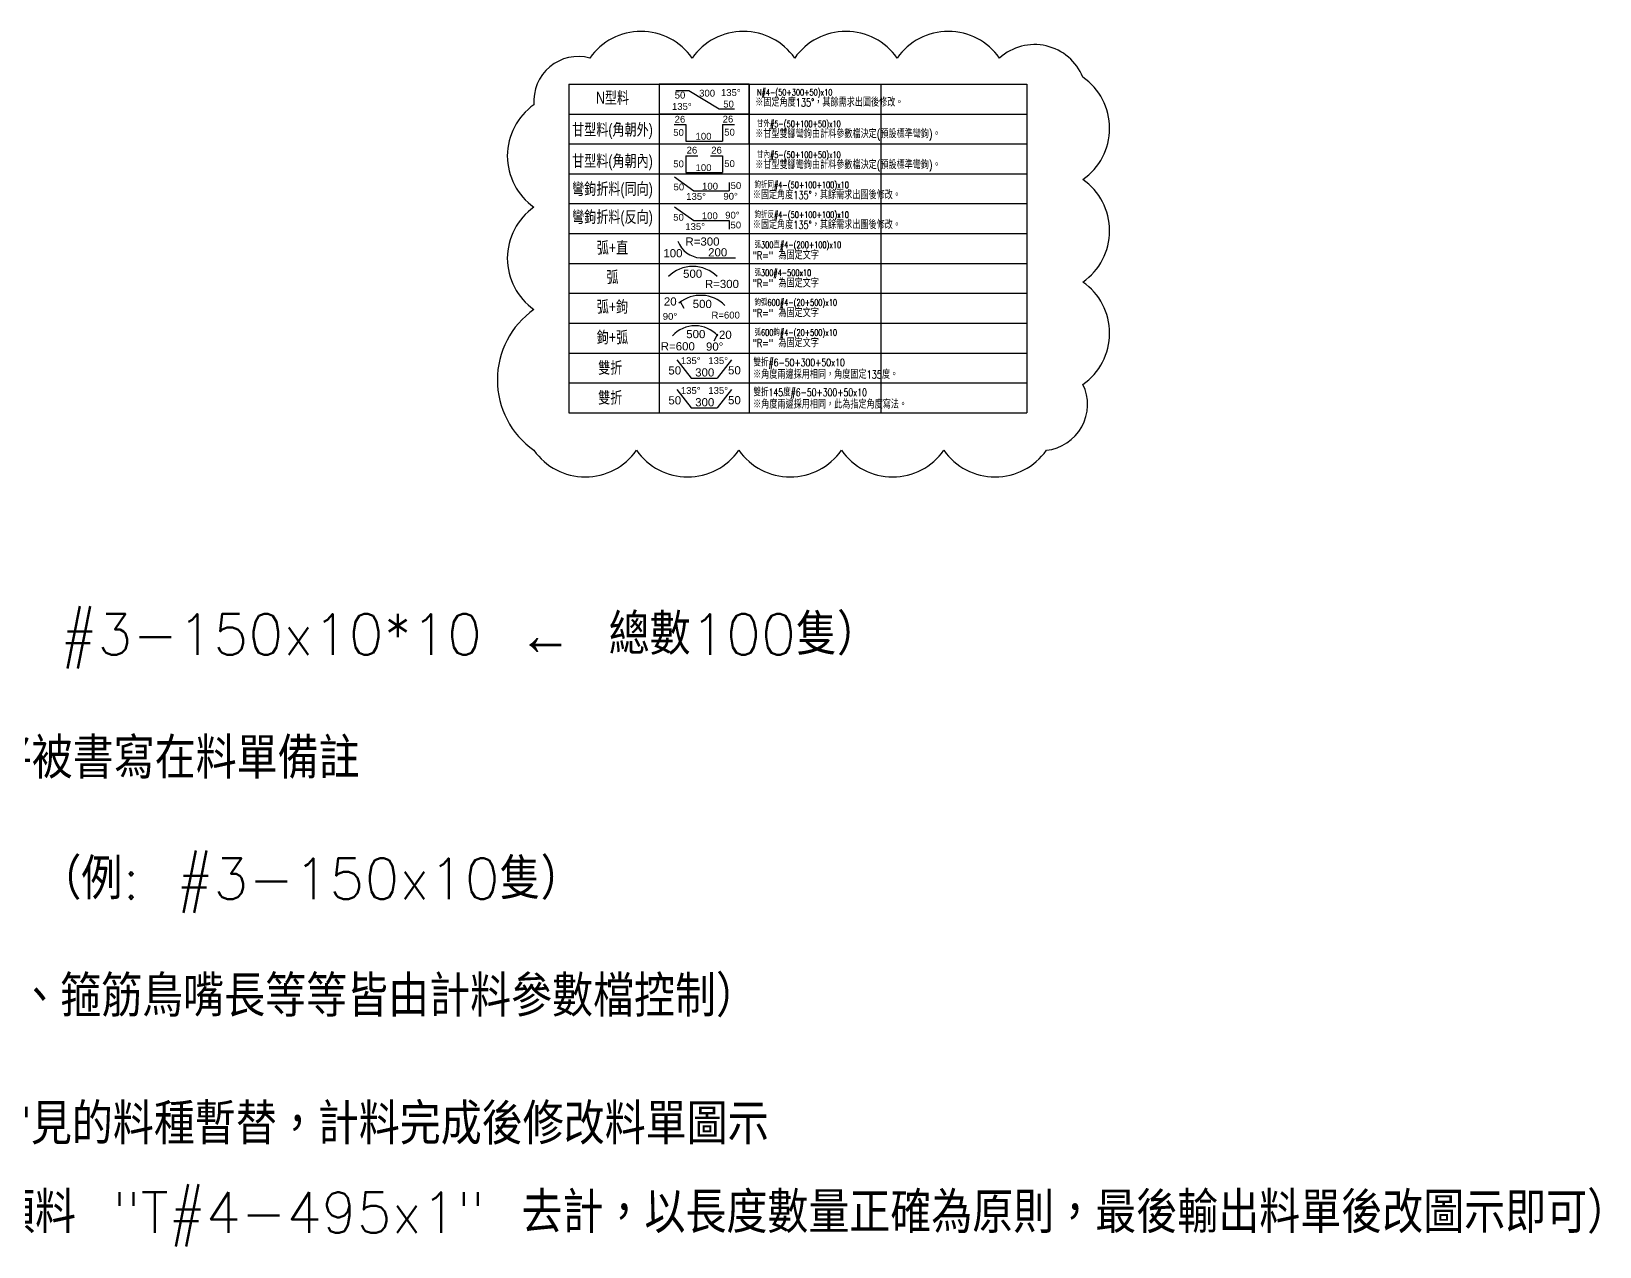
# Model space of a CAD drawing. Header units: centimetres. Extents: x 5610 to 9713, y -3338 to -105.
# Drawn here: x 7418 to 9713, y -3333 to -1553 of the extents above; entities that cross this region are included whole.
import ezdxf
from ezdxf.enums import TextEntityAlignment as Align

# ---------------------------------------------------------------- set-up
doc = ezdxf.new("R2010")
doc.units = ezdxf.units.CM
for name, color, linetype in [('-取料', 31, 'Continuous'), ('1', 1, 'Continuous'), ('備註', 3, 'Continuous')]:
    doc.layers.add(name, color=color, linetype=linetype)
doc.styles.get("Standard").update_dxf_attribs({"font": 'arial.ttf'})
doc.styles.add('txt', font='txt.shx', dxfattribs={"height": 0.2, "bigfont": 'chineset.shx'})

# ---------------------------------------------------------------- blocks, each defined once
blk = doc.blocks.new('draw_rebar_double_fold_N135')
at = {"layer": '1', "color": 1, "lineweight": 30}
for p, q in [((-6.6, 24.8), (12.6, 24.8)), ((12.6, 24.8), (56.6, -2.1)), ((56.6, -2.1), (79.1, -2.1))]:
    blk.add_line(p, q, dxfattribs=at)
at = {"color": 2}
for tag, p in [('A', (-8.3, 13.1)), ('B', (27.5, 16)), ('E', (59.4, 16.9)), ('D', (-12.3, -3.5)), ('C', (62.8, 0))]:
    blk.add_attdef(tag, p, '', height=10, dxfattribs=at)
blk = doc.blocks.new('draw_rebar_ganxing_outward')
at = {"layer": '1', "color": 1, "lineweight": 30}
for p, q in [((-9.5, 13.9), (7.9, 13.9)), ((7.9, 13.9), (7.9, -10.5)), ((61.4, 13.9), (61.4, -10.5)), ((61.4, 13.9), (78.8, 13.9)), ((7.9, -10.5), (61.4, -10.5))]:
    blk.add_line(p, q, dxfattribs=at)
at = {"color": 2}
for tag, p in [('D', (-8.7, 16.5)), ('E', (61.6, 16.7)), ('C', (63.9, -2.5))]:
    blk.add_attdef(tag, p, '', height=10, dxfattribs=at)
blk.add_attdef('A', text='', height=10, dxfattribs=at).set_placement((4.8, -2.9), align=Align.RIGHT)
blk.add_attdef('B', text='', height=10, dxfattribs=at).set_placement((33.6, -3.4), align=Align.MIDDLE_CENTER)
blk = doc.blocks.new('draw_rebar_ganxing_inward')
at = {"layer": '1', "color": 1, "lineweight": 30}
for p, q in [((10.8, 12.9), (10.8, -11.5)), ((10.8, 12.9), (28.2, 12.9)), ((46.9, 12.9), (64.3, 12.9)), ((64.3, 12.9), (64.3, -11.5)), ((10.8, -11.5), (64.3, -11.5))]:
    blk.add_line(p, q, dxfattribs=at)
at = {"color": 2}
for tag, p in [('D', (11.7, 16.2)), ('E', (47.8, 16.1)), ('C', (66.8, -3.5))]:
    blk.add_attdef(tag, p, '', height=10, dxfattribs=at)
blk.add_attdef('A', text='', height=10, dxfattribs=at).set_placement((7.7, -3.9), align=Align.RIGHT)
blk.add_attdef('B', text='', height=10, dxfattribs=at).set_placement((36.5, -4.4), align=Align.MIDDLE_CENTER)
blk = doc.blocks.new('draw_rebar_double_fold_inverse')
at = {"layer": '1', "color": 1, "lineweight": 30}
for p, q in [((-7, 24.8), (21.4, 4.5)), ((21.4, 4.5), (73, 4.5)), ((73, 4.5), (73, -7.8))]:
    blk.add_line(p, q, dxfattribs=at)
at = {"color": 2}
blk.add_attdef('C', text='', height=10, dxfattribs=at).set_placement((6.6, 4.4), align=Align.RIGHT)
for tag, p in [('E', (8.7, -9.2)), ('D', (67.1, 7.5)), ('A', (74.9, -6.9))]:
    blk.add_attdef(tag, p, '', height=10, dxfattribs=at)
blk.add_attdef('B', text='', height=10, dxfattribs=at).set_placement((44.6, 11.6), align=Align.MIDDLE_CENTER)
blk = doc.blocks.new('draw_rebar_double_fold_same_side')
at = {"layer": '1', "color": 1, "lineweight": 30}
for p, q in [((-5.8, 25.3), (22.5, 5)), ((22.5, 5), (74.2, 5)), ((74.2, 17.2), (74.2, 5))]:
    blk.add_line(p, q, dxfattribs=at)
at = {"color": 2}
blk.add_attdef('C', text='', height=10, dxfattribs=at).set_placement((8.2, 5.6), align=Align.RIGHT)
for tag, p in [('E', (11.2, -8.3)), ('D', (65.6, -8.1)), ('A', (76.2, 7.6))]:
    blk.add_attdef(tag, p, '', height=10, dxfattribs=at)
blk.add_attdef('B', text='', height=10, dxfattribs=at).set_placement((46.1, 11.7), align=Align.MIDDLE_CENTER)
blk = doc.blocks.new('draw_rebar_double_fold_135_135')
at = {"layer": '1', "color": 1, "lineweight": 30}
for p, q in [((0, 21.9), (20.7, -5)), ((79.8, 21.9), (59.1, -5)), ((20.7, -5), (59.1, -5))]:
    blk.add_line(p, q, dxfattribs=at)
at = {"color": 2}
for tag, p, height in [('D', (5.7, 15.5), 10), ('C', (74.8, 0.4), 12)]:
    blk.add_attdef(tag, p, '', height=height, dxfattribs=at)
for tag, height, p in [('E', 10, (74.8, 15.5)), ('A', 12, (6.1, 0.2))]:
    blk.add_attdef(tag, text='', height=height, dxfattribs=at).set_placement(p, align=Align.RIGHT)
blk.add_attdef('B', text='', height=12, dxfattribs=at).set_placement((40.7, -2.7), align=Align.CENTER)
blk = doc.blocks.new('draw_rebar_double_fold_custom_degrees')
at = {"layer": '1', "color": 1, "lineweight": 30}
for p, q in [((0.3, 20.8), (21, -6.1)), ((80.1, 20.8), (59.3, -6.1)), ((21, -6.1), (59.3, -6.1))]:
    blk.add_line(p, q, dxfattribs=at)
at = {"color": 2}
for tag, p, height in [('D', (6, 14.4), 10), ('C', (75.1, -0.7), 12)]:
    blk.add_attdef(tag, p, '', height=height, dxfattribs=at)
for tag, height, p in [('E', 10, (75.1, 14.5)), ('A', 12, (6.4, -0.9))]:
    blk.add_attdef(tag, text='', height=height, dxfattribs=at).set_placement(p, align=Align.RIGHT)
blk.add_attdef('B', text='', height=12, dxfattribs=at).set_placement((41, -3.7), align=Align.CENTER)
blk = doc.blocks.new('draw_rebar_arc_fold_right')
at = {"layer": '1', "color": 1, "lineweight": 30}
blk.add_line((64.1, 15.2), (58.7, 5.2), dxfattribs=at)
blk.add_arc((31.5, -17.2), 44.8, 42.264, 137.736, dxfattribs=at)
at = {"layer": '1', "color": 2}
for tag, p in [('R=C', (-18.8, -8.4)), ('D', (47.4, -8.8)), ('A', (66.4, 8.5))]:
    blk.add_attdef(tag, p, '', height=12, dxfattribs=at)
blk.add_attdef('B', text='', height=12, dxfattribs=at).set_placement((32.5, 9.5), align=Align.CENTER)
blk = doc.blocks.new('draw_rebar_arc_straight')
at = {"layer": '1', "color": 1, "lineweight": 30}
blk.add_line((33.6, -4.4), (85.2, -4.4), dxfattribs=at)
blk.add_arc((36.4, 33.2), 37.7, 200.4067, 265.7143, dxfattribs=at)
at = {"layer": '1', "color": 2}
for tag, p in [('R=C', (12, 13.6)), ('A', (45.2, -2.2))]:
    blk.add_attdef(tag, p, '', height=12, dxfattribs=at)
blk.add_attdef('B', text='', height=12, dxfattribs=at).set_placement((7.6, -3.5), align=Align.RIGHT)
blk = doc.blocks.new('draw_rebar_arc_fold_left')
at = {"layer": '1', "color": 1, "lineweight": 30}
blk.add_line((4.7, 19.1), (10.1, 9.2), dxfattribs=at)
blk.add_arc((34.8, -22.2), 50.2, 44.8865, 129.2978, dxfattribs=at)
at = {"layer": '1', "color": 2}
blk.add_attdef('A', text='', height=12, dxfattribs=at).set_placement((-0.4, 13), align=Align.RIGHT)
for tag, p in [('D', (-20.7, -7.9)), ('R=C', (50.6, -6))]:
    blk.add_attdef(tag, p, '', height=10, dxfattribs=at)
blk.add_attdef('B', text='', height=12, dxfattribs=at).set_placement((37.1, 9.4), align=Align.CENTER)
blk = doc.blocks.new('draw_rebar_arc')
at = {"layer": '1', "color": 1, "lineweight": 30}
blk.add_arc((24.9, -23.8), 50.2, 44.8517, 135.1483, dxfattribs=at)
at = {"layer": '1', "color": 2}
blk.add_attdef('A', text='', height=12, dxfattribs=at).set_placement((24.6, 9.8), align=Align.CENTER)
blk.add_attdef('R=B', (42.6, -5.2), '', height=12, dxfattribs=at)

msp = doc.modelspace()

# ---------------------------------------------------------------- linework, layer by layer
for p, q in [((8204.523, -1630.765), (8874.777, -1630.765)), ((8204.523, -1630.765), (8204.523, -2112.015)), ((8336.541, -1630.765), (8336.541, -2112.015)), ((8468.558, -1630.765), (8468.558, -2112.015)), ((8661.309, -1630.765), (8661.309, -2112.015)), ((8874.777, -1630.765), (8874.777, -2112.015)), ((8204.523, -1674.515), (8874.777, -1674.515)), ((8204.523, -1674.515), (8874.777, -1674.515)), ((8204.523, -1718.265), (8874.777, -1718.265)), ((8204.523, -1718.265), (8874.777, -1718.265)), ((8204.523, -1762.015), (8874.777, -1762.015)), ((8204.523, -1762.015), (8874.777, -1762.015)), ((8204.523, -1805.765), (8874.777, -1805.765)), ((8204.523, -1805.765), (8874.777, -1805.765)), ((8204.523, -1849.515), (8874.777, -1849.515)), ((8204.523, -1849.515), (8874.777, -1849.515)), ((8204.523, -1893.265), (8874.777, -1893.265)), ((8204.523, -1893.265), (8874.777, -1893.265)), ((8204.523, -1937.015), (8874.777, -1937.015)), ((8204.523, -1937.015), (8874.777, -1937.015)), ((8204.523, -1980.765), (8874.777, -1980.765)), ((8204.523, -1980.765), (8874.777, -1980.765)), ((8204.523, -2024.515), (8874.777, -2024.515)), ((8204.523, -2024.515), (8874.777, -2024.515)), ((8204.523, -2068.265), (8874.777, -2068.265)), ((8204.523, -2068.265), (8468.558, -2068.265)), ((8204.523, -2112.015), (8874.777, -2112.015))]:
    msp.add_line(p, q)
msp.add_lwpolyline([(8153.416, -2166.996, 0.52056705), (8303.416, -2166.996, 0.52056705), (8453.416, -2166.996, 0.52056705), (8603.416, -2166.996, 0.52056705), (8753.416, -2166.996, 0.52056705), (8903.416, -2166.996, 0.52056705), (8956.939, -2070.519, 0.52056705), (8956.939, -1920.519, 0.52056705), (8956.939, -1770.519, 0.52056705), (8956.939, -1620.519, 0.52056705), (8835.02, -1592.438, 0.52056705), (8685.02, -1592.438, 0.52056705), (8535.02, -1592.438, 0.52056705), (8385.02, -1592.438, 0.52056705), (8235.02, -1592.438, 0.52056705), (8153.416, -1660.834, 0.52056705), (8153.416, -1810.834, 0.52056705), (8153.416, -1960.834, 0.52056705)], format="xyb", close=True)
for points in [[(8336.541, -1630.765), (8336.541, -1674.515), (8468.558, -1674.515), (8468.558, -1630.765), (8336.541, -1630.765)], [(8336.541, -1674.515), (8336.541, -1718.265), (8468.558, -1718.265), (8468.558, -1674.515), (8336.541, -1674.515)]]:
    msp.add_lwpolyline(points)

# ---------------------------------------------------------------- block references
for name, p, values in [('draw_rebar_double_fold_N135', (8367.696, -1664.956), {'A': '50', 'B': '300', 'C': '50', 'D': '135%%d', 'E': '135%%d'}), ('draw_rebar_ganxing_outward', (8368.01, -1703.636), {'A': '50', 'B': '100', 'C': '50', 'D': '26', 'E': '26'}), ('draw_rebar_ganxing_inward', (8365.121, -1748.587), {'A': '50', 'B': '100', 'C': '50', 'D': '26', 'E': '26'}), ('draw_rebar_double_fold_same_side', (8365.052, -1791.896), {'A': '50', 'B': '100', 'C': '50', 'D': '90%%D', 'E': '135%%D'}), ('draw_rebar_double_fold_inverse', (8366.191, -1835.148), {'A': '50', 'B': '100', 'C': '50', 'D': '90%%D', 'E': '135%%D'}), ('draw_rebar_arc_straight', (8363.157, -1880.829), {'A': '200', 'B': '100', 'R=C': 'R=300'}), ('draw_rebar_arc', (8361.013, -1924.187), {'A': '500', 'R=B': 'R=300'}), ('draw_rebar_arc_fold_left', (8362.633, -1968.035), {'A': '20', 'B': '500', 'R=C': 'R=600', 'D': '90%%d'}), ('draw_rebar_arc_fold_right', (8357.79, -2012.263), {'A': '20', 'B': '500', 'R=C': 'R=600', 'D': '90%%d'}), ('draw_rebar_double_fold_135_135', (8362.678, -2056.219), {'A': '50', 'B': '300', 'C': '50', 'D': '135%%d', 'E': '135%%d'}), ('draw_rebar_double_fold_custom_degrees', (8362.389, -2098.915), {'A': '50', 'B': '300', 'C': '50', 'D': '135%%d', 'E': '135%%d'})]:
    msp.add_blockref(name, p).add_auto_attribs(values)

# ---------------------------------------------------------------- texts
at = {"layer": '-取料', "lineweight": 25, "style": 'txt', "width": 0.75}
for s, height, p in [('N#4-(50+300+50)x10', 9.37179, (8479.916, -1642.694)), ('甘外#5-(50+100+50)x10', 9.37179, (8479.916, -1688.911)), ('甘內#5-(50+100+50)x10', 9.37179, (8479.916, -1734.189)), ('鉤折同#4-(50+100+100)x10', 9.37179, (8476.26, -1778.284)), ('鉤折反#4-(50+100+100)x10', 9.37179, (8476.26, -1822.034)), ('弧300直#4-(200+100)x10', 9.37179, (8476.26, -1866.047)), ('弧300#4-500x10', 9.37179, (8476.26, -1907.005)), ('鉤弧600#4-(20+500)x10', 9.37179, (8476.26, -1950.515)), ('弧600鉤#4-(20+500)x10', 9.37179, (8476.26, -1994.537)), ('雙折#6-50+300+50x10', 10.98489, (8474.619, -2038.437)), ('雙折145度#6-50+300+50x10', 10.98489, (8474.619, -2082.187))]:
    msp.add_text(s, height=height, dxfattribs=at).set_placement(p, align=Align.MIDDLE_LEFT)
at = {"layer": '1', "color": 2, "width": 0.75}
for s, height, p in [('N型料', 17.2697, (8268.331, -1650.57)), ('甘型料(角朝外)', 17.2697, (8268.331, -1697.142)), ('甘型料(角朝內)', 17.2697, (8268.331, -1743.074)), ('彎鉤折料(同向)', 17.2697, (8268.331, -1783.949)), ('彎鉤折料(反向)', 17.2697, (8268.331, -1824.985)), ('弧+直', 17.2697, (8268.331, -1870.136)), ('弧', 17.27, (8268.331, -1913.197)), ('弧+鉤', 17.2697, (8268.331, -1956.573)), ('鉤+弧', 17.2697, (8268.331, -2001.293)), ('雙折', 17.2697, (8265.011, -2045.964)), ('雙折', 17.2697, (8265.011, -2089.714))]:
    msp.add_text(s, height=height, dxfattribs=at).set_placement(p, align=Align.MIDDLE_CENTER)
at = {"layer": '1', "color": 3, "style": 'txt'}
for s, p in [('（例: #3-150x10*10 ← 總數100隻）', (7959.025, -2436.63)), ('（例: #3-150x10隻）', (7827.036, -2794.465)), ('（繫筋角度、箍筋鳥嘴長等等皆由計料參數檔控制）', (7789.853, -2966.481)), ('（例: 異型箍    總長495，則以單T頭料 "T#4-495x1" 去計，以長度數量正確為原則，最後輸出料單後改圖示即可）', (7971.978, -3283.408))]:
    msp.add_text(s, height=60, dxfattribs=at).set_placement(p, align=Align.MIDDLE_CENTER)
at = {"layer": '1', "color": 2, "style": 'txt'}
for s, p in [('3. 除了此表的特殊字串之外，寫在最左方的文字將被書寫在料單備註', (6962.884, -2617.904)), ('5. 如有此表以外的計料需求，建議以其中一個不常見的料種暫替，計料完成後修改料單圖示', (7261.634, -3153.688))]:
    msp.add_text(s, height=60, dxfattribs=at).set_placement(p, align=Align.MIDDLE_CENTER)
at = {"layer": '備註', "lineweight": 25, "style": 'txt', "width": 0.75}
for s, height, p in [('※固定角度135%%D，其餘需求出圖後修改。', 11.71477, (8477.296, -1657.595)), ('※甘型雙腳彎鉤由計料參數檔決定(預設標準彎鉤)。', 11.71477, (8477.296, -1703.812)), ('※甘型雙腳彎鉤由計料參數檔決定(預設標準彎鉤)。', 11.71477, (8477.296, -1749.09)), ('※固定角度135%%D，其餘需求出圖後修改。', 11.71477, (8473.639, -1793.185)), ('※固定角度135%%D，其餘需求出圖後修改。', 11.71477, (8473.639, -1836.935)), ('"R=" 為固定文字', 11.7148, (8473.639, -1881.498)), ('"R=" 為固定文字', 11.7148, (8473.639, -1922.456)), ('"R=" 為固定文字', 11.7148, (8473.639, -1965.965)), ('"R=" 為固定文字', 11.7148, (8473.639, -2009.987)), ('※角度兩邊採用相同，角度固定135度。', 11.71477, (8474.182, -2056.118)), ('※角度兩邊採用相同，此為指定角度寫法。', 11.71477, (8474.182, -2099.868))]:
    msp.add_text(s, height=height, dxfattribs=at).set_placement(p, align=Align.MIDDLE_LEFT)

doc.saveas('drawing.dxf')
